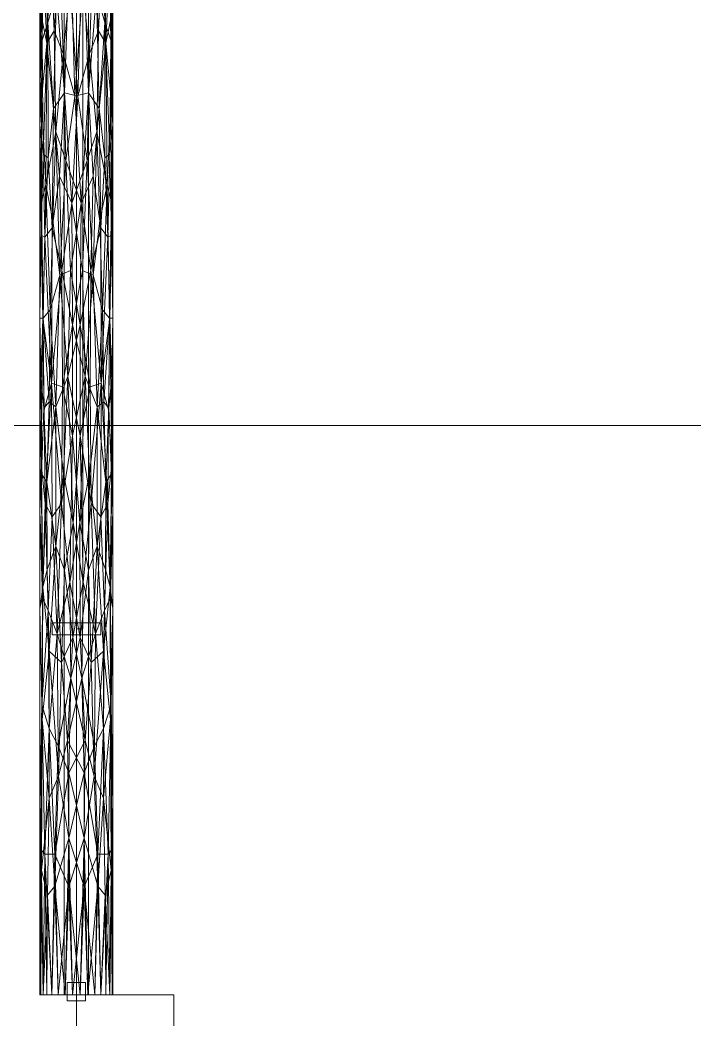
# Model space of a CAD drawing. Header units: inches. Extents: x -2369 to 1860, y -2231 to 2192.
# Drawn here: x -405.93 to -378.22, y 62.23 to 103.3 of the extents above; entities that cross this region are included whole.
import ezdxf

# ---------------------------------------------------------------- set-up
doc = ezdxf.new("R2010")
doc.units = ezdxf.units.IN
doc.header["$MEASUREMENT"] = 0
for name, color, linetype, lineweight in [('A-FLOR', 192, 'Continuous', 13), ('A-FLOR-HRAL', 11, 'Continuous', 9), ('A-ROOF', 132, 'Continuous', 13), ('A-WALL', 113, 'Continuous', 13), ('C-TOPO', 7, 'Continuous', 9)]:
    doc.layers.add(name, color=color, linetype=linetype, lineweight=lineweight)

# ---------------------------------------------------------------- blocks, each defined once
blk = doc.blocks.new('Railing - 2_ x 1_2_-368029-_3D_')
at = {"layer": 'A-FLOR-HRAL'}
mesh = blk.add_polyface(dxfattribs=at)
corners = [(1, 0.25, 34.869), (1, 0.25), (-1, 0.25), (-1, 0.25, 34.869)]
mesh.append_faces([[corners[k] for k in face] for face in [(0, 1, 2, 3)]])
mesh = blk.add_polyface(dxfattribs=at)
corners = [(-1, 0.25, 34.869), (-1, 0.25), (-1, -0.25), (-1, -0.25, 34.869)]
mesh.append_faces([[corners[k] for k in face] for face in [(0, 1, 2, 3)]])
mesh = blk.add_polyface(dxfattribs=at)
corners = [(-1, 0.25, 34.869), (-1, -0.25, 34.869), (1, -0.25, 34.869), (1, 0.25, 34.869)]
mesh.append_faces([[corners[k] for k in face] for face in [(0, 1, 2, 3)]])
mesh = blk.add_polyface(dxfattribs=at)
corners = [(1, 0.25), (1, -0.25), (-1, -0.25), (-1, 0.25)]
mesh.append_faces([[corners[k] for k in face] for face in [(0, 1, 2, 3)]])
mesh = blk.add_polyface(dxfattribs=at)
corners = [(1, -0.25, 34.869), (1, -0.25), (1, 0.25), (1, 0.25, 34.869)]
mesh.append_faces([[corners[k] for k in face] for face in [(0, 1, 2, 3)]])
mesh = blk.add_polyface(dxfattribs=at)
corners = [(-1, -0.25, 34.869), (-1, -0.25), (1, -0.25), (1, -0.25, 34.869)]
mesh.append_faces([[corners[k] for k in face] for face in [(0, 1, 2, 3)]])
blk = doc.blocks.new('Railing - 2_ 8_-381593-_3D_')
at = {"layer": 'A-FLOR-HRAL', "transparency": 33554496}
mesh = blk.add_polyface(dxfattribs=at)
corners = [(0.007, -16), (0.007, -16, 23.5), (0.007, 16, 23.5), (0.007, 16)]
mesh.append_faces([[corners[k] for k in face] for face in [(0, 1, 2, 3)]])
mesh = blk.add_polyface(dxfattribs=at)
corners = [(0.257, 16), (0.007, 16), (0.007, 16, 23.5), (0.257, 16, 23.5)]
mesh.append_faces([[corners[k] for k in face] for face in [(0, 1, 2, 3)]])
mesh = blk.add_polyface(dxfattribs=at)
corners = [(0.257, 16, 23.5), (0.007, 16, 23.5), (0.007, -16, 23.5), (0.257, -16, 23.5)]
mesh.append_faces([[corners[k] for k in face] for face in [(0, 1, 2, 3)]])
mesh = blk.add_polyface(dxfattribs=at)
corners = [(0.257, -16), (0.007, -16), (0.007, 16), (0.257, 16)]
mesh.append_faces([[corners[k] for k in face] for face in [(0, 1, 2, 3)]])
mesh = blk.add_polyface(dxfattribs=at)
corners = [(0.257, 16, 23.5), (0.257, -16, 23.5), (0.257, -16), (0.257, 16)]
mesh.append_faces([[corners[k] for k in face] for face in [(0, 1, 2, 3)]])
mesh = blk.add_polyface(dxfattribs=at)
corners = [(0.257, -16, 23.5), (0.007, -16, 23.5), (0.007, -16), (0.257, -16)]
mesh.append_faces([[corners[k] for k in face] for face in [(0, 1, 2, 3)]])
blk = doc.blocks.new('Railing - 3_4_-368014-_3D_')
at = {"layer": 'A-FLOR-HRAL'}
mesh = blk.add_polyface(dxfattribs=at)
corners = [(0.375, 0.375, 34.869), (0.375, 0.375), (-0.375, 0.375), (-0.375, 0.375, 34.869)]
mesh.append_faces([[corners[k] for k in face] for face in [(0, 1, 2, 3)]])
mesh = blk.add_polyface(dxfattribs=at)
corners = [(-0.375, 0.375, 34.869), (-0.375, 0.375), (-0.375, -0.375), (-0.375, -0.375, 34.869)]
mesh.append_faces([[corners[k] for k in face] for face in [(0, 1, 2, 3)]])
mesh = blk.add_polyface(dxfattribs=at)
corners = [(-0.375, 0.375, 34.869), (-0.375, -0.375, 34.869), (0.375, -0.375, 34.869), (0.375, 0.375, 34.869)]
mesh.append_faces([[corners[k] for k in face] for face in [(0, 1, 2, 3)]])
mesh = blk.add_polyface(dxfattribs=at)
corners = [(0.375, 0.375), (0.375, -0.375), (-0.375, -0.375), (-0.375, 0.375)]
mesh.append_faces([[corners[k] for k in face] for face in [(0, 1, 2, 3)]])
mesh = blk.add_polyface(dxfattribs=at)
corners = [(0.375, -0.375, 34.869), (0.375, -0.375), (0.375, 0.375), (0.375, 0.375, 34.869)]
mesh.append_faces([[corners[k] for k in face] for face in [(0, 1, 2, 3)]])
mesh = blk.add_polyface(dxfattribs=at)
corners = [(-0.375, -0.375, 34.869), (-0.375, -0.375), (0.375, -0.375), (0.375, -0.375, 34.869)]
mesh.append_faces([[corners[k] for k in face] for face in [(0, 1, 2, 3)]])
blk = doc.blocks.new('Railing - Railing-383518-_3D_')
for name, p in [('Railing - 2_ 8_-381593-_3D_', (-403.611, 94.297, 305)), ('Railing - 2_ x 1_2_-368029-_3D_', (-403.611, 78.297, 301)), ('Railing - 3_4_-368014-_3D_', (-403.611, 63.39, 301))]:
    blk.add_blockref(name, p)
at = {"layer": 'A-FLOR-HRAL'}
mesh = blk.add_polyface(dxfattribs=at)
corners = [(-404.111, 317.329, 333.5), (-404.111, 63.265, 333.5), (-403.111, 63.265, 333.5), (-403.111, 317.329, 333.5)]
mesh.append_faces([[corners[k] for k in face] for face in [(0, 1, 2, 3)]])
mesh = blk.add_polyface(dxfattribs=at)
corners = [(-403.111, 317.329, 332.5), (-403.111, 63.265, 332.5), (-404.111, 63.265, 332.5), (-404.111, 317.329, 332.5)]
mesh.append_faces([[corners[k] for k in face] for face in [(0, 1, 2, 3)]])
mesh = blk.add_polyface(dxfattribs=at)
corners = [(-404.111, 317.329, 332.5), (-404.111, 63.265, 332.5), (-404.111, 63.265, 333.5), (-404.111, 317.329, 333.5)]
mesh.append_faces([[corners[k] for k in face] for face in [(0, 1, 2, 3)]])
mesh = blk.add_polyface(dxfattribs=at)
corners = [(-404.111, 317.329, 329.5), (-404.111, 63.265, 329.5), (-403.111, 63.265, 329.5), (-403.111, 317.329, 329.5)]
mesh.append_faces([[corners[k] for k in face] for face in [(0, 1, 2, 3)]])
mesh = blk.add_polyface(dxfattribs=at)
corners = [(-403.111, 317.329, 328.5), (-403.111, 63.265, 328.5), (-404.111, 63.265, 328.5), (-404.111, 317.329, 328.5)]
mesh.append_faces([[corners[k] for k in face] for face in [(0, 1, 2, 3)]])
mesh = blk.add_polyface(dxfattribs=at)
corners = [(-404.111, 317.329, 328.5), (-404.111, 63.265, 328.5), (-404.111, 63.265, 329.5), (-404.111, 317.329, 329.5)]
mesh.append_faces([[corners[k] for k in face] for face in [(0, 1, 2, 3)]])
mesh = blk.add_polyface(dxfattribs=at)
corners = [(-403.111, 317.329, 333.5), (-403.111, 63.265, 333.5), (-403.111, 63.265, 332.5), (-403.111, 317.329, 332.5)]
mesh.append_faces([[corners[k] for k in face] for face in [(0, 1, 2, 3)]])
mesh = blk.add_polyface(dxfattribs=at)
corners = [(-403.111, 317.329, 329.5), (-403.111, 63.265, 329.5), (-403.111, 63.265, 328.5), (-403.111, 317.329, 328.5)]
mesh.append_faces([[corners[k] for k in face] for face in [(0, 1, 2, 3)]])
mesh = blk.add_polyface(dxfattribs=at)
corners = [(-404.111, 63.265, 332.5), (-403.111, 63.265, 332.5), (-403.111, 63.265, 333.5), (-404.111, 63.265, 333.5)]
mesh.append_faces([[corners[k] for k in face] for face in [(0, 1, 2, 3)]])
mesh = blk.add_polyface(dxfattribs=at)
corners = [(-404.111, 63.265, 328.5), (-403.111, 63.265, 328.5), (-403.111, 63.265, 329.5), (-404.111, 63.265, 329.5)]
mesh.append_faces([[corners[k] for k in face] for face in [(0, 1, 2, 3)]])
blk = doc.blocks.new('Top Rail Type - Top Rail_Internal_-383686-_3D_')
at = {"layer": 'A-FLOR-HRAL'}
mesh = blk.add_polyface(dxfattribs=at)
corners = [(-404.782, 103.189, 336.296), (-404.43, 104.426, 336.057), (-404.548, 99.669, 336.121), (-402.179, 100.028, 336.665), (-402.398, 102.345, 336.338), (-402.157, 103.55, 336.725), (-403.611, 109.784, 335.875), (-403.405, 105.164, 335.886), (-403.925, 105.368, 335.9), (-402.921, 106.257, 336.001), (-403.074, 101.919, 335.95), (-404.102, 100.303, 335.937), (-404.117, 109.945, 335.941), (-405.069, 108.917, 336.736), (-404.946, 106.933, 336.487), (-405.023, 102.473, 336.621), (-404.684, 107.022, 336.213), (-402.194, 106.933, 336.63), (-402.111, 106.933, 337), (-402.482, 107.795, 336.259), (-402.765, 110.336, 336.071), (-402.702, 102.851, 336.105), (-402.111, 102.963, 337), (-402.225, 112.844, 336.571), (-403.166, 109.763, 335.926), (-403.547, 100.17, 335.876), (-405.111, 106.933, 337), (-405.111, 110.902, 337), (-405.111, 102.963, 337), (-405.111, 98.993, 337), (-404.96, 110.352, 336.507), (-402.111, 110.902, 337)]
mesh.append_faces([[corners[k] for k in face] for face in [(22, 5, 18), (18, 17, 31)]], dxfattribs={"vtx0": -1, "vtx1": -1})
mesh.append_faces([[corners[k] for k in face] for face in [(0, 1, 2), (3, 4, 5), (6, 7, 8), (7, 9, 10), (11, 1, 8), (8, 12, 6), (13, 14, 15), (14, 16, 0), (12, 8, 1), (17, 18, 5), (17, 4, 19), (20, 19, 9), (21, 9, 19), (22, 3, 5), (17, 19, 23), (9, 24, 20), (9, 7, 24), (11, 8, 25), (7, 25, 8), (0, 16, 1), (14, 0, 15), (10, 25, 7), (4, 21, 19), (21, 10, 9), (1, 16, 12), (26, 13, 15), (30, 14, 13), (14, 30, 16), (17, 5, 4), (6, 24, 7)]], dxfattribs={"vtx0": -1, "vtx1": -1, "vtx2": -1})
mesh.append_faces([[corners[k] for k in face] for face in [(26, 27, 13), (28, 26, 15, 29)]], dxfattribs={"vtx1": -1, "vtx2": -1})
mesh = blk.add_polyface(dxfattribs=at)
corners = [(-402.441, 103.189, 337.704), (-402.792, 104.426, 337.943), (-402.674, 99.669, 337.879), (-405.043, 100.028, 337.335), (-404.824, 102.345, 337.662), (-405.066, 103.55, 337.275), (-403.611, 109.784, 338.125), (-403.817, 105.164, 338.114), (-403.297, 105.368, 338.1), (-404.301, 106.257, 337.999), (-404.149, 101.919, 338.05), (-403.12, 100.303, 338.063), (-403.105, 109.945, 338.059), (-402.153, 108.917, 337.264), (-402.276, 106.933, 337.513), (-402.199, 102.473, 337.379), (-402.539, 107.022, 337.787), (-405.028, 106.933, 337.37), (-405.111, 106.933, 337), (-404.74, 107.795, 337.741), (-404.457, 110.336, 337.929), (-404.521, 102.851, 337.895), (-405.111, 102.963, 337), (-404.998, 112.844, 337.429), (-404.056, 109.763, 338.074), (-403.675, 100.17, 338.124), (-402.111, 106.933, 337), (-402.111, 110.902, 337), (-402.111, 102.963, 337), (-402.111, 98.993, 337), (-402.263, 110.352, 337.493), (-405.111, 110.902, 337)]
mesh.append_faces([[corners[k] for k in face] for face in [(22, 5, 18), (18, 17, 31)]], dxfattribs={"vtx0": -1, "vtx1": -1})
mesh.append_faces([[corners[k] for k in face] for face in [(0, 1, 2), (3, 4, 5), (6, 7, 8), (7, 9, 10), (11, 1, 8), (8, 12, 6), (13, 14, 15), (14, 16, 0), (12, 8, 1), (17, 18, 5), (17, 4, 19), (20, 19, 9), (21, 9, 19), (22, 3, 5), (17, 19, 23), (9, 24, 20), (9, 7, 24), (11, 8, 25), (7, 25, 8), (0, 16, 1), (14, 0, 15), (10, 25, 7), (4, 21, 19), (21, 10, 9), (1, 16, 12), (26, 13, 15), (30, 14, 13), (14, 30, 16), (17, 5, 4), (6, 24, 7)]], dxfattribs={"vtx0": -1, "vtx1": -1, "vtx2": -1})
mesh.append_faces([[corners[k] for k in face] for face in [(26, 27, 13), (28, 26, 15, 29)]], dxfattribs={"vtx1": -1, "vtx2": -1})
mesh = blk.add_polyface(dxfattribs=at)
corners = [(-404.102, 100.303, 335.937), (-404.299, 96.888, 336), (-404.548, 99.669, 336.121), (-402.179, 100.028, 336.665), (-402.111, 98.993, 337), (-402.172, 95.828, 336.682), (-402.398, 102.345, 336.338), (-402.352, 96.535, 336.389), (-402.644, 95.058, 336.14), (-402.925, 92.825, 336), (-402.767, 98.711, 336.07), (-404.977, 97.784, 336.535), (-404.904, 94.385, 336.429), (-405.055, 94.464, 336.696), (-404.207, 93.022, 335.967), (-404.608, 94.767, 336.159), (-405.023, 102.473, 336.621), (-404.782, 103.189, 336.296), (-405.111, 98.993, 337), (-402.111, 95.023, 337), (-402.111, 91.054, 337), (-403.074, 101.919, 335.95), (-402.702, 102.851, 336.105), (-403.174, 97.53, 335.924), (-403.8, 95.781, 335.884), (-403.366, 93.017, 335.89), (-403.547, 100.17, 335.876), (-404.43, 104.426, 336.057), (-404.775, 97.634, 336.291), (-402.247, 91.054, 336.532), (-405.111, 91.054, 337), (-405.111, 95.023, 337), (-402.111, 102.963, 337)]
mesh.append_faces([[corners[k] for k in face] for face in [(0, 1, 2), (3, 4, 5), (6, 3, 7), (8, 9, 10), (11, 12, 13), (1, 14, 15), (11, 16, 17), (13, 18, 11), (10, 6, 7), (10, 21, 22), (23, 21, 10), (7, 3, 5), (10, 9, 23), (24, 23, 25), (26, 24, 0), (2, 27, 0), (0, 24, 1), (22, 6, 10), (2, 15, 28), (11, 17, 28), (26, 21, 23), (26, 23, 24), (2, 1, 15), (14, 1, 24), (8, 10, 7), (7, 5, 29), (11, 18, 16), (15, 12, 28), (2, 28, 17), (11, 28, 12)]], dxfattribs={"vtx0": -1, "vtx1": -1, "vtx2": -1})
mesh.append_faces([[corners[k] for k in face] for face in [(3, 32, 4)]], dxfattribs={"vtx0": -1, "vtx2": -1})
mesh.append_faces([[corners[k] for k in face] for face in [(13, 30, 31, 18)]], dxfattribs={"vtx0": -1, "vtx3": -1})
mesh.append_faces([[corners[k] for k in face] for face in [(19, 20, 5, 4)]], dxfattribs={"vtx1": -1, "vtx2": -1})
mesh = blk.add_polyface(dxfattribs=at)
corners = [(-403.12, 100.303, 338.063), (-402.923, 96.888, 338), (-402.674, 99.669, 337.879), (-405.043, 100.028, 337.335), (-405.111, 98.993, 337), (-405.05, 95.828, 337.318), (-404.824, 102.345, 337.662), (-404.871, 96.535, 337.611), (-402.245, 97.784, 337.465), (-402.111, 98.993, 337), (-402.199, 102.473, 337.379), (-404.579, 95.058, 337.86), (-404.298, 92.825, 338), (-404.455, 98.711, 337.93), (-402.319, 94.385, 337.571), (-402.167, 94.464, 337.304), (-403.016, 93.022, 338.033), (-402.614, 94.767, 337.841), (-402.441, 103.189, 337.704), (-404.149, 101.919, 338.05), (-404.521, 102.851, 337.895), (-404.049, 97.53, 338.076), (-403.422, 95.781, 338.116), (-403.857, 93.017, 338.11), (-403.675, 100.17, 338.124), (-402.792, 104.426, 337.943), (-402.447, 97.634, 337.709), (-404.975, 91.054, 337.468), (-405.111, 95.023, 337), (-405.111, 91.054, 337), (-402.111, 91.054, 337), (-402.111, 95.023, 337), (-405.111, 102.963, 337)]
mesh.append_faces([[corners[k] for k in face] for face in [(0, 1, 2), (3, 4, 5), (6, 3, 7), (8, 9, 10), (11, 12, 13), (8, 14, 15), (1, 16, 17), (8, 10, 18), (15, 9, 8), (13, 6, 7), (13, 19, 20), (21, 19, 13), (7, 3, 5), (13, 12, 21), (22, 21, 23), (24, 22, 0), (2, 25, 0), (0, 22, 1), (20, 6, 13), (2, 17, 26), (8, 18, 26), (24, 19, 21), (24, 21, 22), (2, 1, 17), (16, 1, 22), (11, 13, 7), (7, 5, 27), (17, 14, 26), (2, 26, 18), (8, 26, 14)]], dxfattribs={"vtx0": -1, "vtx1": -1, "vtx2": -1})
mesh.append_faces([[corners[k] for k in face] for face in [(3, 32, 4)]], dxfattribs={"vtx0": -1, "vtx2": -1})
mesh.append_faces([[corners[k] for k in face] for face in [(15, 30, 31, 9)]], dxfattribs={"vtx0": -1, "vtx3": -1})
mesh.append_faces([[corners[k] for k in face] for face in [(28, 29, 5, 4)]], dxfattribs={"vtx1": -1, "vtx2": -1})
mesh = blk.add_polyface(dxfattribs=at)
corners = [(-403.366, 93.017, 335.89), (-403.768, 90.774, 335.881), (-403.8, 95.781, 335.884), (-404.904, 94.385, 336.429), (-404.608, 94.767, 336.159), (-404.635, 88.377, 336.178), (-405.059, 85.099, 336.707), (-404.983, 91.054, 336.545), (-404.936, 87.284, 336.472), (-403.767, 86.216, 335.881), (-404.178, 88.228, 335.959), (-405.055, 94.464, 336.696), (-402.153, 88.596, 336.737), (-402.28, 87.352, 336.482), (-402.247, 91.054, 336.532), (-402.925, 92.825, 336), (-402.534, 91.389, 336.217), (-402.762, 87.407, 336.073), (-403.077, 84.658, 335.949), (-403.257, 88.662, 335.907), (-404.221, 83.446, 335.972), (-402.644, 95.058, 336.14), (-405.111, 87.084, 337), (-405.111, 91.054, 337), (-404.207, 93.022, 335.967), (-402.352, 96.535, 336.389), (-402.172, 95.828, 336.682), (-402.111, 91.054, 337), (-403.174, 97.53, 335.924), (-402.111, 87.084, 337), (-402.176, 84.662, 336.672), (-402.487, 87.622, 336.255)]
mesh.append_faces([[corners[k] for k in face] for face in [(29, 12, 27)]], dxfattribs={"vtx0": -1, "vtx1": -1})
mesh.append_faces([[corners[k] for k in face] for face in [(0, 1, 2), (3, 4, 5), (6, 7, 8), (1, 9, 10), (3, 7, 11), (12, 13, 14), (15, 16, 17), (17, 18, 19), (19, 15, 17), (0, 19, 1), (10, 20, 5), (15, 21, 16), (15, 19, 0), (1, 19, 9), (1, 10, 24), (14, 16, 25), (14, 26, 27), (6, 22, 7), (8, 7, 5), (7, 23, 11), (2, 1, 24), (4, 24, 5), (24, 10, 5), (0, 28, 15), (21, 25, 16), (14, 27, 12), (7, 3, 5), (29, 30, 12), (16, 14, 31), (13, 12, 30), (13, 31, 14), (31, 17, 16)]], dxfattribs={"vtx0": -1, "vtx1": -1, "vtx2": -1})
mesh.append_faces([[corners[k] for k in face] for face in [(22, 23, 7)]], dxfattribs={"vtx1": -1, "vtx2": -1})
mesh = blk.add_polyface(dxfattribs=at)
corners = [(-403.857, 93.017, 338.11), (-403.454, 90.774, 338.119), (-403.422, 95.781, 338.116), (-402.319, 94.385, 337.571), (-402.614, 94.767, 337.841), (-402.588, 88.377, 337.822), (-402.163, 85.099, 337.293), (-402.239, 91.054, 337.455), (-402.287, 87.284, 337.528), (-403.456, 86.216, 338.119), (-403.044, 88.228, 338.041), (-405.111, 91.054, 337), (-404.975, 91.054, 337.468), (-405.05, 95.828, 337.318), (-404.298, 92.825, 338), (-404.689, 91.389, 337.783), (-404.46, 87.407, 337.927), (-404.145, 84.658, 338.051), (-403.966, 88.662, 338.093), (-403.001, 83.446, 338.028), (-404.579, 95.058, 337.86), (-402.111, 87.084, 337), (-402.111, 91.054, 337), (-403.016, 93.022, 338.033), (-404.871, 96.535, 337.611), (-405.07, 88.596, 337.263), (-402.167, 94.464, 337.304), (-404.049, 97.53, 338.076), (-404.942, 87.352, 337.518), (-405.111, 87.084, 337), (-405.046, 84.662, 337.328), (-404.735, 87.622, 337.745)]
mesh.append_faces([[corners[k] for k in face] for face in [(29, 25, 11)]], dxfattribs={"vtx0": -1, "vtx1": -1})
mesh.append_faces([[corners[k] for k in face] for face in [(0, 1, 2), (3, 4, 5), (6, 7, 8), (1, 9, 10), (11, 12, 13), (14, 15, 16), (16, 17, 18), (18, 14, 16), (0, 18, 1), (10, 19, 5), (14, 20, 15), (14, 18, 0), (1, 18, 9), (1, 10, 23), (12, 15, 24), (12, 11, 25), (6, 21, 7), (8, 7, 5), (7, 22, 26), (2, 1, 23), (4, 23, 5), (23, 10, 5), (0, 27, 14), (20, 24, 15), (25, 28, 12), (7, 26, 3), (7, 3, 5), (29, 30, 25), (15, 12, 31), (28, 25, 30), (28, 31, 12), (31, 16, 15)]], dxfattribs={"vtx0": -1, "vtx1": -1, "vtx2": -1})
mesh.append_faces([[corners[k] for k in face] for face in [(21, 22, 7)]], dxfattribs={"vtx1": -1, "vtx2": -1})
mesh = blk.add_polyface(dxfattribs=at)
corners = [(-404.9, 83.436, 336.424), (-405.005, 79.575, 336.584), (-405.059, 85.099, 336.707), (-402.176, 84.662, 336.672), (-402.403, 84.324, 336.333), (-402.28, 87.352, 336.482), (-403.077, 84.658, 335.949), (-402.76, 81.69, 336.074), (-403.12, 80.699, 335.937), (-402.111, 83.114, 337), (-402.231, 80.008, 336.56), (-402.762, 87.407, 336.073), (-403.472, 82.649, 335.88), (-403.462, 77.934, 335.881), (-403.886, 80.212, 335.894), (-402.487, 87.622, 336.255), (-403.257, 88.662, 335.907), (-405.111, 79.144, 337), (-405.111, 83.114, 337), (-402.111, 79.144, 337), (-404.635, 88.377, 336.178), (-404.607, 82.896, 336.159), (-403.767, 86.216, 335.881), (-404.221, 83.446, 335.972), (-404.395, 78.087, 336.041), (-404.77, 79.05, 336.286), (-405.111, 87.084, 337), (-404.936, 87.284, 336.472), (-404.178, 88.228, 335.959), (-402.111, 87.084, 337), (-402.413, 80.734, 336.323)]
mesh.append_faces([[corners[k] for k in face] for face in [(19, 10, 9)]], dxfattribs={"vtx0": -1, "vtx1": -1})
mesh.append_faces([[corners[k] for k in face] for face in [(0, 1, 2), (3, 4, 5), (6, 7, 8), (3, 9, 10), (4, 3, 10), (7, 11, 4), (12, 13, 14), (4, 11, 15), (12, 16, 6), (0, 20, 21), (5, 4, 15), (14, 22, 12), (23, 14, 24), (0, 21, 25), (23, 24, 21), (1, 0, 25), (18, 2, 1), (27, 0, 2), (27, 20, 0), (25, 21, 24), (23, 21, 20), (22, 14, 23), (28, 22, 23), (12, 22, 16), (12, 6, 8), (6, 11, 7), (12, 8, 13), (30, 4, 10), (4, 30, 7)]], dxfattribs={"vtx0": -1, "vtx1": -1, "vtx2": -1})
mesh.append_faces([[corners[k] for k in face] for face in [(3, 29, 9)]], dxfattribs={"vtx0": -1, "vtx2": -1})
mesh.append_faces([[corners[k] for k in face] for face in [(17, 18, 1), (18, 26, 2)]], dxfattribs={"vtx1": -1, "vtx2": -1})
mesh = blk.add_polyface(dxfattribs=at)
corners = [(-402.323, 83.436, 337.576), (-402.217, 79.575, 337.416), (-402.163, 85.099, 337.293), (-405.046, 84.662, 337.328), (-404.819, 84.324, 337.667), (-404.942, 87.352, 337.518), (-404.145, 84.658, 338.051), (-404.462, 81.69, 337.926), (-404.103, 80.699, 338.063), (-404.809, 80.734, 337.677), (-404.992, 80.008, 337.44), (-405.111, 83.114, 337), (-404.46, 87.407, 337.927), (-403.75, 82.649, 338.12), (-403.76, 77.934, 338.119), (-403.336, 80.212, 338.106), (-404.735, 87.622, 337.745), (-403.966, 88.662, 338.093), (-402.111, 79.144, 337), (-402.111, 83.114, 337), (-405.111, 79.144, 337), (-402.588, 88.377, 337.822), (-402.615, 82.896, 337.841), (-403.456, 86.216, 338.119), (-403.001, 83.446, 338.028), (-402.827, 78.087, 337.959), (-402.452, 79.05, 337.714), (-402.111, 87.084, 337), (-402.287, 87.284, 337.528), (-403.044, 88.228, 338.041), (-405.111, 87.084, 337)]
mesh.append_faces([[corners[k] for k in face] for face in [(20, 10, 11)]], dxfattribs={"vtx0": -1, "vtx1": -1})
mesh.append_faces([[corners[k] for k in face] for face in [(0, 1, 2), (3, 4, 5), (6, 7, 8), (9, 4, 10), (3, 11, 10), (4, 3, 10), (7, 12, 4), (13, 14, 15), (4, 12, 16), (13, 17, 6), (4, 9, 7), (0, 21, 22), (5, 4, 16), (15, 23, 13), (24, 15, 25), (0, 22, 26), (24, 25, 22), (1, 0, 26), (19, 2, 1), (28, 0, 2), (28, 21, 0), (26, 22, 25), (24, 22, 21), (23, 15, 24), (29, 23, 24), (13, 23, 17), (13, 6, 8), (6, 12, 7), (13, 8, 14)]], dxfattribs={"vtx0": -1, "vtx1": -1, "vtx2": -1})
mesh.append_faces([[corners[k] for k in face] for face in [(3, 30, 11)]], dxfattribs={"vtx0": -1, "vtx2": -1})
mesh.append_faces([[corners[k] for k in face] for face in [(18, 19, 1), (19, 27, 2)]], dxfattribs={"vtx1": -1, "vtx2": -1})
mesh = blk.add_polyface(dxfattribs=at)
corners = [(-404.77, 79.05, 336.286), (-405.037, 75.175, 336.65), (-405.005, 79.575, 336.584), (-404.726, 74.202, 336.247), (-404.358, 73.484, 336.024), (-404.395, 78.087, 336.041), (-403.837, 76.264, 335.888), (-402.882, 72.242, 336.017), (-403.001, 76.909, 335.972), (-402.498, 77.373, 336.246), (-402.496, 71.339, 336.247), (-402.209, 74.566, 336.6), (-403.246, 73.715, 335.909), (-403.462, 77.934, 335.881), (-405.111, 71.205, 337), (-405.067, 69.22, 336.728), (-402.185, 68.382, 336.652), (-403.299, 69.695, 335.9), (-403.923, 72.377, 335.9), (-404.493, 69.046, 336.09), (-405.111, 75.175, 337), (-405.111, 79.144, 337), (-402.111, 71.205, 337), (-402.111, 79.144, 337), (-402.111, 75.175, 337), (-402.413, 80.734, 336.323), (-402.231, 80.008, 336.56), (-402.76, 81.69, 336.074), (-404.91, 69.046, 336.438), (-403.12, 80.699, 335.937), (-403.886, 80.212, 335.894)]
mesh.append_faces([[corners[k] for k in face] for face in [(0, 1, 2), (3, 1, 0), (4, 5, 6), (7, 8, 9), (10, 9, 11), (12, 13, 8), (14, 1, 15), (11, 16, 10), (7, 17, 12), (18, 19, 4), (22, 16, 11), (7, 9, 10), (9, 25, 26), (27, 9, 8), (8, 7, 12), (3, 28, 1), (15, 1, 28), (0, 5, 3), (11, 9, 26), (27, 25, 9), (11, 26, 23), (13, 29, 8), (12, 17, 18), (6, 13, 12), (30, 13, 6), (3, 5, 4), (2, 1, 21), (30, 6, 5), (18, 6, 12), (8, 29, 27), (3, 4, 19), (18, 4, 6)]], dxfattribs={"vtx0": -1, "vtx1": -1, "vtx2": -1})
mesh.append_faces([[corners[k] for k in face] for face in [(11, 23, 24, 22)]], dxfattribs={"vtx0": -1, "vtx3": -1})
mesh.append_faces([[corners[k] for k in face] for face in [(20, 21, 1, 14)]], dxfattribs={"vtx1": -1, "vtx2": -1})
mesh = blk.add_polyface(dxfattribs=at)
corners = [(-402.452, 79.05, 337.714), (-402.186, 75.175, 337.35), (-402.217, 79.575, 337.416), (-402.496, 74.202, 337.753), (-402.865, 73.484, 337.976), (-402.827, 78.087, 337.959), (-403.385, 76.264, 338.112), (-404.34, 72.242, 337.983), (-404.221, 76.909, 338.028), (-404.725, 77.373, 337.754), (-404.726, 71.339, 337.753), (-405.013, 74.566, 337.4), (-403.976, 73.715, 338.091), (-403.76, 77.934, 338.119), (-402.111, 71.205, 337), (-402.156, 69.22, 337.272), (-405.038, 68.382, 337.348), (-403.923, 69.695, 338.1), (-403.299, 72.377, 338.1), (-402.729, 69.046, 337.91), (-402.111, 75.175, 337), (-402.111, 79.144, 337), (-405.111, 71.205, 337), (-405.111, 79.144, 337), (-405.111, 75.175, 337), (-404.462, 81.69, 337.926), (-402.312, 69.046, 337.563), (-404.992, 80.008, 337.44), (-404.809, 80.734, 337.677), (-404.103, 80.699, 338.063), (-403.336, 80.212, 338.106)]
mesh.append_faces([[corners[k] for k in face] for face in [(0, 1, 2), (3, 1, 0), (4, 5, 6), (7, 8, 9), (10, 9, 11), (12, 13, 8), (14, 1, 15), (11, 16, 10), (7, 17, 12), (18, 19, 4), (22, 16, 11), (7, 9, 10), (25, 9, 8), (8, 7, 12), (3, 26, 1), (15, 1, 26), (0, 5, 3), (11, 9, 27), (25, 28, 9), (11, 27, 23), (13, 29, 8), (12, 17, 18), (6, 13, 12), (30, 13, 6), (3, 5, 4), (2, 1, 21), (30, 6, 5), (18, 6, 12), (8, 29, 25), (3, 4, 19), (18, 4, 6), (28, 27, 9)]], dxfattribs={"vtx0": -1, "vtx1": -1, "vtx2": -1})
mesh.append_faces([[corners[k] for k in face] for face in [(11, 23, 24, 22)]], dxfattribs={"vtx0": -1, "vtx3": -1})
mesh.append_faces([[corners[k] for k in face] for face in [(20, 21, 1, 14)]], dxfattribs={"vtx1": -1, "vtx2": -1})
mesh = blk.add_polyface(dxfattribs=at)
corners = [(-402.398, 63.265, 336.339), (-402.607, 63.265, 336.164), (-402.424, 67.364, 336.312), (-402.729, 67.725, 336.09), (-402.882, 72.242, 336.017), (-402.496, 71.339, 336.247), (-405.067, 69.22, 336.728), (-404.981, 63.265, 336.542), (-405.078, 63.265, 336.766), (-404.91, 69.046, 336.438), (-404.825, 63.265, 336.339), (-402.861, 63.265, 336.026), (-402.185, 68.382, 336.652), (-402.111, 67.235, 337), (-402.144, 63.265, 336.766), (-403.299, 69.695, 335.9), (-403.454, 63.265, 335.881), (-403.923, 67.696, 335.9), (-403.768, 63.265, 335.881), (-404.075, 63.265, 335.93), (-403.923, 72.377, 335.9), (-404.493, 69.046, 336.09), (-404.361, 63.265, 336.026), (-404.615, 63.265, 336.164), (-402.241, 63.265, 336.542), (-403.148, 63.265, 335.93), (-404.726, 74.202, 336.247), (-402.111, 63.265, 337), (-405.111, 63.265, 337), (-405.111, 67.235, 337), (-405.111, 71.205, 337), (-402.111, 71.205, 337)]
mesh.append_faces([[corners[k] for k in face] for face in [(10, 9, 23), (16, 15, 25), (0, 2, 24)]], dxfattribs={"vtx0": -1, "vtx1": -1})
mesh.append_faces([[corners[k] for k in face] for face in [(3, 4, 5), (12, 13, 14), (15, 16, 17), (17, 20, 15), (17, 22, 21), (1, 3, 2), (9, 21, 23), (26, 21, 9), (12, 24, 2), (9, 7, 6), (3, 5, 2), (20, 17, 21), (15, 3, 25), (4, 3, 15), (29, 6, 8), (2, 5, 12)]], dxfattribs={"vtx0": -1, "vtx1": -1, "vtx2": -1})
mesh.append_faces([[corners[k] for k in face] for face in [(6, 7, 8), (9, 10, 7), (17, 18, 19), (21, 22, 23), (12, 14, 24), (3, 11, 25), (6, 29, 30), (12, 31, 13)]], dxfattribs={"vtx0": -1, "vtx2": -1})
mesh.append_faces([[corners[k] for k in face] for face in [(27, 14, 13)]], dxfattribs={"vtx1": -1})
mesh.append_faces([[corners[k] for k in face] for face in [(0, 1, 2), (1, 11, 3), (19, 22, 17), (16, 18, 17)]], dxfattribs={"vtx1": -1, "vtx2": -1})
mesh.append_faces([[corners[k] for k in face] for face in [(8, 28, 29)]], dxfattribs={"vtx2": -1})
mesh = blk.add_polyface(dxfattribs=at)
corners = [(-404.825, 63.265, 337.661), (-404.615, 63.265, 337.836), (-404.798, 67.364, 337.688), (-404.493, 67.725, 337.91), (-404.34, 72.242, 337.983), (-404.726, 71.339, 337.753), (-402.156, 69.22, 337.272), (-402.241, 63.265, 337.458), (-402.144, 63.265, 337.234), (-402.312, 69.046, 337.563), (-402.398, 63.265, 337.661), (-404.361, 63.265, 337.974), (-405.038, 68.382, 337.348), (-405.111, 67.235, 337), (-405.078, 63.265, 337.234), (-403.923, 69.695, 338.1), (-403.768, 63.265, 338.119), (-403.299, 67.696, 338.1), (-403.454, 63.265, 338.119), (-403.148, 63.265, 338.07), (-403.299, 72.377, 338.1), (-402.729, 69.046, 337.91), (-402.861, 63.265, 337.974), (-402.607, 63.265, 337.836), (-404.981, 63.265, 337.458), (-404.075, 63.265, 338.07), (-402.496, 74.202, 337.753), (-405.111, 63.265, 337), (-402.111, 63.265, 337), (-402.111, 67.235, 337), (-402.111, 71.205, 337), (-405.111, 71.205, 337)]
mesh.append_faces([[corners[k] for k in face] for face in [(10, 9, 23), (16, 15, 25), (0, 2, 24)]], dxfattribs={"vtx0": -1, "vtx1": -1})
mesh.append_faces([[corners[k] for k in face] for face in [(3, 4, 5), (12, 13, 14), (15, 16, 17), (17, 20, 15), (17, 22, 21), (1, 3, 2), (9, 21, 23), (26, 21, 9), (12, 24, 2), (9, 7, 6), (3, 5, 2), (20, 17, 21), (15, 3, 25), (4, 3, 15), (29, 6, 8), (2, 5, 12)]], dxfattribs={"vtx0": -1, "vtx1": -1, "vtx2": -1})
mesh.append_faces([[corners[k] for k in face] for face in [(6, 7, 8), (9, 10, 7), (17, 18, 19), (21, 22, 23), (12, 14, 24), (3, 11, 25), (6, 29, 30), (12, 31, 13)]], dxfattribs={"vtx0": -1, "vtx2": -1})
mesh.append_faces([[corners[k] for k in face] for face in [(27, 14, 13)]], dxfattribs={"vtx1": -1})
mesh.append_faces([[corners[k] for k in face] for face in [(0, 1, 2), (1, 11, 3), (19, 22, 17), (16, 18, 17)]], dxfattribs={"vtx1": -1, "vtx2": -1})
mesh.append_faces([[corners[k] for k in face] for face in [(8, 28, 29)]], dxfattribs={"vtx2": -1})
mesh = blk.add_polyface(dxfattribs=at)
corners = [(-402.111, 63.265, 337), (-402.144, 63.265, 337.234), (-402.241, 63.265, 337.458), (-402.398, 63.265, 337.661), (-402.607, 63.265, 337.836), (-402.861, 63.265, 337.974), (-403.148, 63.265, 338.07), (-403.454, 63.265, 338.119), (-403.768, 63.265, 338.119), (-404.075, 63.265, 338.07), (-404.361, 63.265, 337.974), (-404.615, 63.265, 337.836), (-404.825, 63.265, 337.661), (-404.981, 63.265, 337.458), (-405.078, 63.265, 337.234), (-405.111, 63.265, 337), (-405.078, 63.265, 336.766), (-404.981, 63.265, 336.542), (-404.825, 63.265, 336.339), (-404.615, 63.265, 336.164), (-404.361, 63.265, 336.026), (-404.075, 63.265, 335.93), (-403.768, 63.265, 335.881), (-403.454, 63.265, 335.881), (-403.148, 63.265, 335.93), (-402.861, 63.265, 336.026), (-402.607, 63.265, 336.164), (-402.398, 63.265, 336.339), (-402.241, 63.265, 336.542), (-402.144, 63.265, 336.766)]
mesh.append_faces([[corners[k] for k in face] for face in [(16, 13, 14, 15)]], dxfattribs={"vtx0": -1})
mesh.append_faces([[corners[k] for k in face] for face in [(21, 10, 20)]], dxfattribs={"vtx0": -1, "vtx1": -1})
mesh.append_faces([[corners[k] for k in face] for face in [(22, 7, 8, 21), (29, 1, 2, 28), (2, 27, 28)]], dxfattribs={"vtx0": -1, "vtx2": -1})
mesh.append_faces([[corners[k] for k in face] for face in [(27, 2, 3, 4), (7, 22, 23, 24), (4, 25, 26, 27)]], dxfattribs={"vtx0": -1, "vtx3": -1})
mesh.append_faces([[corners[k] for k in face] for face in [(0, 1, 29)]], dxfattribs={"vtx1": -1})
mesh.append_faces([[corners[k] for k in face] for face in [(9, 10, 21, 8), (5, 6, 25, 4), (16, 17, 13)]], dxfattribs={"vtx1": -1, "vtx2": -1})
mesh.append_faces([[corners[k] for k in face] for face in [(10, 11, 19, 20), (12, 13, 17, 18), (11, 12, 18, 19), (6, 7, 24, 25)]], dxfattribs={"vtx1": -1, "vtx3": -1})

msp = doc.modelspace()

# ---------------------------------------------------------------- linework, layer by layer
at = {"color": 252, "lineweight": 9}
msp.add_line((889.611, 86.649), (-1136.833, 86.649), dxfattribs=at)
msp.add_circle((-123.611, 86.649), 967.167, dxfattribs=at)
at = {"color": 27, "lineweight": 9}
msp.add_circle((-123.611, 86.649), 921.111, dxfattribs=at)

# ---------------------------------------------------------------- block references
at = {"layer": 'A-FLOR-HRAL'}
for name in ['Railing - Railing-383518-_3D_', 'Top Rail Type - Top Rail_Internal_-383686-_3D_']:
    msp.add_blockref(name, (0, 0), dxfattribs=at)

# ---------------------------------------------------------------- meshes
at = {"layer": 'A-FLOR'}
mesh = msp.add_polyface(dxfattribs=at)
corners = [(165.389, -216.671, 12), (-412.611, -216.671, 12), (-412.611, 473.329, 12), (165.389, 473.329, 12)]
mesh.append_faces([[corners[k] for k in face] for face in [(0, 1, 2, 3)]])
mesh = msp.add_polyface(dxfattribs=at)
corners = [(-412.611, 473.329, 24), (-412.611, -216.671, 24), (165.389, -216.671, 24), (165.389, 473.329, 24)]
mesh.append_faces([[corners[k] for k in face] for face in [(0, 1, 2, 3)]])
at = {"layer": 'A-ROOF'}
mesh = msp.add_polyface(dxfattribs=at)
corners = [(-412.611, 473.329, 172), (165.389, 473.329, 172), (165.389, 23.265, 172), (-14.708, 23.265, 172), (-14.708, -47.735, 172), (-412.611, -47.735, 172)]
mesh.append_faces([[corners[k] for k in face] for face in [(3, 0, 1, 2)]], dxfattribs={"vtx0": -1})
mesh.append_faces([[corners[k] for k in face] for face in [(5, 0, 3, 4)]], dxfattribs={"vtx1": -1})
mesh = msp.add_polyface(dxfattribs=at)
corners = [(165.389, 473.329, 177), (-412.611, 473.329, 177), (-412.611, -47.735, 177), (-14.708, -47.735, 177), (-14.708, 23.265, 177), (165.389, 23.265, 177)]
mesh.append_faces([[corners[k] for k in face] for face in [(4, 1, 2, 3)]], dxfattribs={"vtx0": -1})
mesh.append_faces([[corners[k] for k in face] for face in [(0, 1, 4, 5)]], dxfattribs={"vtx1": -1})
mesh = msp.add_polyface(dxfattribs=at)
corners = [(-403.611, 473.329, 301), (165.389, 473.329, 301), (165.389, 23.265, 301), (-14.708, 23.265, 301), (-14.708, -48.735, 301), (-403.611, -48.735, 301)]
mesh.append_faces([[corners[k] for k in face] for face in [(3, 0, 1, 2)]], dxfattribs={"vtx0": -1})
mesh.append_faces([[corners[k] for k in face] for face in [(5, 0, 3, 4)]], dxfattribs={"vtx1": -1})
mesh = msp.add_polyface(dxfattribs=at)
corners = [(165.389, 473.329, 306), (-403.611, 473.329, 306), (-403.611, -48.735, 306), (-14.708, -48.735, 306), (-14.708, 23.265, 306), (165.389, 23.265, 306)]
mesh.append_faces([[corners[k] for k in face] for face in [(4, 1, 2, 3)]], dxfattribs={"vtx0": -1})
mesh.append_faces([[corners[k] for k in face] for face in [(0, 1, 4, 5)]], dxfattribs={"vtx1": -1})
mesh = msp.add_polyface(dxfattribs=at)
corners = [(-403.611, 473.329, 306), (-403.611, 473.329, 301), (-403.611, -48.735, 301), (-403.611, -48.735, 306)]
mesh.append_faces([[corners[k] for k in face] for face in [(0, 1, 2, 3)]])
at = {"layer": 'A-WALL'}
mesh = msp.add_polyface(dxfattribs=at)
corners = [(-403.611, -44.735, 348), (-403.611, 63.265, 348), (-403.611, 63.265, 301), (-403.611, -44.735, 301)]
mesh.append_faces([[corners[k] for k in face] for face in [(0, 1, 2, 3)]])
mesh = msp.add_polyface(dxfattribs=at)
corners = [(-399.611, -44.735, 301), (-403.611, -44.735, 301), (-403.611, 63.265, 301), (-399.611, 63.265, 301)]
mesh.append_faces([[corners[k] for k in face] for face in [(0, 1, 2, 3)]])
mesh = msp.add_polyface(dxfattribs=at)
corners = [(-399.611, 63.265, 301), (-403.611, 63.265, 301), (-403.611, 63.265, 348), (-399.611, 63.265, 348)]
mesh.append_faces([[corners[k] for k in face] for face in [(0, 1, 2, 3)]])
mesh = msp.add_polyface(dxfattribs=at)
corners = [(-399.611, 63.265, 348), (-403.611, 63.265, 348), (-403.611, -44.735, 348), (-399.611, -44.735, 348)]
mesh.append_faces([[corners[k] for k in face] for face in [(0, 1, 2, 3)]])
mesh = msp.add_polyface(dxfattribs=at)
corners = [(-399.611, 63.265, 301), (-399.611, 63.265, 348), (-399.611, -44.735, 348), (-399.611, -44.735, 301)]
mesh.append_faces([[corners[k] for k in face] for face in [(0, 1, 2, 3)]])
at = {"layer": 'C-TOPO'}
mesh = msp.add_polyface(dxfattribs=at)
corners = [(1697.849, 772.484), (1603.274, -970.311), (709.639, -2231.024), (-600.529, -1829.405), (-1580.079, -1391.136), (-1716.965, -1068.504), (-1871.09, -832.416), (-2172.761, 336.781), (-2332.882, 916.262), (-2368.622, 1352.41), (-1840.104, 1688.579), (-1580.321, 1844.567), (-1229.184, 1958.869), (-711.122, 2177.991), (79.278, 2191.922), (1332.227, 1666.75), (1859.887, 1157.106)]
mesh.append_faces([[corners[k] for k in face] for face in [(12, 11, 7), (6, 7, 8), (6, 0, 7), (4, 5, 6), (5, 0, 6), (9, 8, 10), (10, 8, 7), (7, 11, 10), (5, 4, 3), (3, 2, 1), (1, 0, 3), (0, 1, 16), (14, 7, 0), (12, 13, 11), (13, 12, 14), (14, 12, 7), (0, 15, 14), (0, 16, 15), (0, 5, 3)]])

doc.saveas('drawing.dxf')
